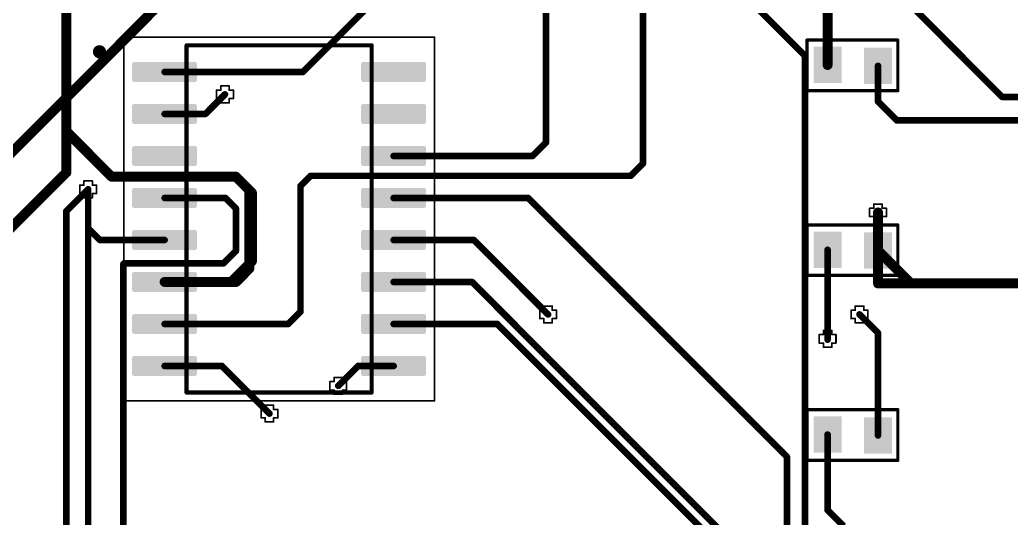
# Paper-space layout 'Лист1' of a CAD drawing. Header units: millimetres. Extents: x 20 to 579, y 6 to 381.
# Drawn here: x 165.99 to 195.99, y 309.45 to 324.51 of the extents above; entities that cross this region are included whole.
import ezdxf

# ---------------------------------------------------------------- set-up
doc = ezdxf.new("R2010")
doc.units = ezdxf.units.MM
for name, color, linetype in [('DrillDrawing', 1, 'Continuous'), ('Mechanical13', 56, 'Continuous'), ('Mechanical15', 56, 'Continuous'), ('Mechanical2', 216, 'Continuous'), ('TopLayer', 1, 'Continuous')]:
    doc.layers.add(name, color=color, linetype=linetype)

psp = doc.layouts.new('Лист1')

# ---------------------------------------------------------------- hatches: boundary and pattern name
at = {"layer": 'TopLayer'}
for points in [[(190.86, 323.699), (190.86, 322.599), (190.01, 322.599), (190.01, 323.699)], [(192.385, 323.674), (192.385, 322.574), (191.535, 322.574), (191.535, 323.674)], [(190.86, 318.111), (190.86, 317.011), (190.01, 317.011), (190.01, 318.111)], [(192.385, 318.086), (192.385, 316.986), (191.535, 316.986), (191.535, 318.086)], [(190.86, 312.523), (190.86, 311.423), (190.01, 311.423), (190.01, 312.523)], [(192.385, 312.498), (192.385, 311.398), (191.535, 311.398), (191.535, 312.498)]]:
    psp.add_hatch(color=256, dxfattribs=at).paths.add_polyline_path(points)
h = psp.add_hatch(color=256, dxfattribs=at)
edge = h.paths.add_edge_path()
edge.add_arc((169.462, 323.167), 0.0763, 90, 180)
edge.add_line((169.386, 323.167), (169.386, 322.71))
edge.add_arc((169.462, 322.71), 0.0763, 180, 270)
edge.add_line((169.462, 322.633), (171.279, 322.633))
edge.add_arc((171.279, 322.71), 0.0763, 270, 360)
edge.add_line((171.356, 322.71), (171.356, 323.167))
edge.add_arc((171.279, 323.167), 0.0763, 0, 90)
edge.add_line((171.279, 323.243), (169.462, 323.243))
h = psp.add_hatch(color=256, dxfattribs=at)
edge = h.paths.add_edge_path()
edge.add_arc((176.392, 323.167), 0.0763, 90, 180)
edge.add_line((176.316, 323.167), (176.316, 322.71))
edge.add_arc((176.392, 322.71), 0.0763, 180, 270)
edge.add_line((176.392, 322.633), (178.209, 322.633))
edge.add_arc((178.209, 322.71), 0.0763, 270, 360)
edge.add_line((178.286, 322.71), (178.286, 323.167))
edge.add_arc((178.209, 323.167), 0.0763, 0, 90)
edge.add_line((178.209, 323.243), (176.392, 323.243))
h = psp.add_hatch(color=256, dxfattribs=at)
edge = h.paths.add_edge_path()
edge.add_arc((169.462, 321.897), 0.0763, 90, 180)
edge.add_line((169.386, 321.897), (169.386, 321.44))
edge.add_arc((169.462, 321.44), 0.0763, 180, 270)
edge.add_line((169.462, 321.363), (171.279, 321.363))
edge.add_arc((171.279, 321.44), 0.0763, 270, 360)
edge.add_line((171.356, 321.44), (171.356, 321.897))
edge.add_arc((171.279, 321.897), 0.0763, 0, 90)
edge.add_line((171.279, 321.973), (169.462, 321.973))
h = psp.add_hatch(color=256, dxfattribs=at)
edge = h.paths.add_edge_path()
edge.add_arc((176.392, 321.897), 0.0763, 90, 180)
edge.add_line((176.316, 321.897), (176.316, 321.44))
edge.add_arc((176.392, 321.44), 0.0763, 180, 270)
edge.add_line((176.392, 321.363), (178.209, 321.363))
edge.add_arc((178.209, 321.44), 0.0763, 270, 360)
edge.add_line((178.286, 321.44), (178.286, 321.897))
edge.add_arc((178.209, 321.897), 0.0763, 0, 90)
edge.add_line((178.209, 321.973), (176.392, 321.973))
h = psp.add_hatch(color=256, dxfattribs=at)
edge = h.paths.add_edge_path()
edge.add_arc((169.462, 320.627), 0.0763, 90, 180)
edge.add_line((169.386, 320.627), (169.386, 320.17))
edge.add_arc((169.462, 320.17), 0.0763, 180, 270)
edge.add_line((169.462, 320.093), (171.279, 320.093))
edge.add_arc((171.279, 320.17), 0.0763, 270, 360)
edge.add_line((171.356, 320.17), (171.356, 320.627))
edge.add_arc((171.279, 320.627), 0.0763, 0, 90)
edge.add_line((171.279, 320.703), (169.462, 320.703))
h = psp.add_hatch(color=256, dxfattribs=at)
edge = h.paths.add_edge_path()
edge.add_arc((176.392, 320.627), 0.0763, 90, 180)
edge.add_line((176.316, 320.627), (176.316, 320.17))
edge.add_arc((176.392, 320.17), 0.0763, 180, 270)
edge.add_line((176.392, 320.093), (178.209, 320.093))
edge.add_arc((178.209, 320.17), 0.0763, 270, 360)
edge.add_line((178.286, 320.17), (178.286, 320.627))
edge.add_arc((178.209, 320.627), 0.0763, 0, 90)
edge.add_line((178.209, 320.703), (176.392, 320.703))
h = psp.add_hatch(color=256, dxfattribs=at)
edge = h.paths.add_edge_path()
edge.add_arc((169.462, 319.357), 0.0763, 90, 180)
edge.add_line((169.386, 319.357), (169.386, 318.9))
edge.add_arc((169.462, 318.9), 0.0763, 180, 270)
edge.add_line((169.462, 318.823), (171.279, 318.823))
edge.add_arc((171.279, 318.9), 0.0763, 270, 360)
edge.add_line((171.356, 318.9), (171.356, 319.357))
edge.add_arc((171.279, 319.357), 0.0763, 0, 90)
edge.add_line((171.279, 319.433), (169.462, 319.433))
h = psp.add_hatch(color=256, dxfattribs=at)
edge = h.paths.add_edge_path()
edge.add_arc((176.392, 319.357), 0.0763, 90, 180)
edge.add_line((176.316, 319.357), (176.316, 318.9))
edge.add_arc((176.392, 318.9), 0.0763, 180, 270)
edge.add_line((176.392, 318.823), (178.209, 318.823))
edge.add_arc((178.209, 318.9), 0.0763, 270, 360)
edge.add_line((178.286, 318.9), (178.286, 319.357))
edge.add_arc((178.209, 319.357), 0.0763, 0, 90)
edge.add_line((178.209, 319.433), (176.392, 319.433))
h = psp.add_hatch(color=256, dxfattribs=at)
edge = h.paths.add_edge_path()
edge.add_arc((169.462, 318.087), 0.0763, 90, 180)
edge.add_line((169.386, 318.087), (169.386, 317.63))
edge.add_arc((169.462, 317.63), 0.0763, 180, 270)
edge.add_line((169.462, 317.553), (171.279, 317.553))
edge.add_arc((171.279, 317.63), 0.0763, 270, 360)
edge.add_line((171.356, 317.63), (171.356, 318.087))
edge.add_arc((171.279, 318.087), 0.0763, 0, 90)
edge.add_line((171.279, 318.163), (169.462, 318.163))
h = psp.add_hatch(color=256, dxfattribs=at)
edge = h.paths.add_edge_path()
edge.add_arc((176.392, 318.087), 0.0763, 90, 180)
edge.add_line((176.316, 318.087), (176.316, 317.63))
edge.add_arc((176.392, 317.63), 0.0763, 180, 270)
edge.add_line((176.392, 317.553), (178.209, 317.553))
edge.add_arc((178.209, 317.63), 0.0763, 270, 360)
edge.add_line((178.286, 317.63), (178.286, 318.087))
edge.add_arc((178.209, 318.087), 0.0763, 0, 90)
edge.add_line((178.209, 318.163), (176.392, 318.163))
h = psp.add_hatch(color=256, dxfattribs=at)
edge = h.paths.add_edge_path()
edge.add_arc((169.462, 316.817), 0.0763, 90, 180)
edge.add_line((169.386, 316.817), (169.386, 316.36))
edge.add_arc((169.462, 316.36), 0.0763, 180, 270)
edge.add_line((169.462, 316.283), (171.279, 316.283))
edge.add_arc((171.279, 316.36), 0.0763, 270, 360)
edge.add_line((171.356, 316.36), (171.356, 316.817))
edge.add_arc((171.279, 316.817), 0.0763, 0, 90)
edge.add_line((171.279, 316.893), (169.462, 316.893))
h = psp.add_hatch(color=256, dxfattribs=at)
edge = h.paths.add_edge_path()
edge.add_arc((176.392, 316.817), 0.0763, 90, 180)
edge.add_line((176.316, 316.817), (176.316, 316.36))
edge.add_arc((176.392, 316.36), 0.0763, 180, 270)
edge.add_line((176.392, 316.283), (178.209, 316.283))
edge.add_arc((178.209, 316.36), 0.0763, 270, 360)
edge.add_line((178.286, 316.36), (178.286, 316.817))
edge.add_arc((178.209, 316.817), 0.0763, 0, 90)
edge.add_line((178.209, 316.893), (176.392, 316.893))
h = psp.add_hatch(color=256, dxfattribs=at)
edge = h.paths.add_edge_path()
edge.add_arc((169.462, 315.547), 0.0763, 90, 180)
edge.add_line((169.386, 315.547), (169.386, 315.09))
edge.add_arc((169.462, 315.09), 0.0763, 180, 270)
edge.add_line((169.462, 315.013), (171.279, 315.013))
edge.add_arc((171.279, 315.09), 0.0763, 270, 360)
edge.add_line((171.356, 315.09), (171.356, 315.547))
edge.add_arc((171.279, 315.547), 0.0763, 0, 90)
edge.add_line((171.279, 315.623), (169.462, 315.623))
h = psp.add_hatch(color=256, dxfattribs=at)
edge = h.paths.add_edge_path()
edge.add_arc((176.392, 315.547), 0.0763, 90, 180)
edge.add_line((176.316, 315.547), (176.316, 315.09))
edge.add_arc((176.392, 315.09), 0.0763, 180, 270)
edge.add_line((176.392, 315.013), (178.209, 315.013))
edge.add_arc((178.209, 315.09), 0.0763, 270, 360)
edge.add_line((178.286, 315.09), (178.286, 315.547))
edge.add_arc((178.209, 315.547), 0.0763, 0, 90)
edge.add_line((178.209, 315.623), (176.392, 315.623))
h = psp.add_hatch(color=256, dxfattribs=at)
edge = h.paths.add_edge_path()
edge.add_arc((169.462, 314.277), 0.0763, 90, 180)
edge.add_line((169.386, 314.277), (169.386, 313.82))
edge.add_arc((169.462, 313.82), 0.0763, 180, 270)
edge.add_line((169.462, 313.743), (171.279, 313.743))
edge.add_arc((171.279, 313.82), 0.0763, 270, 360)
edge.add_line((171.356, 313.82), (171.356, 314.277))
edge.add_arc((171.279, 314.277), 0.0763, 0, 90)
edge.add_line((171.279, 314.353), (169.462, 314.353))
h = psp.add_hatch(color=256, dxfattribs=at)
edge = h.paths.add_edge_path()
edge.add_arc((176.392, 314.277), 0.0763, 90, 180)
edge.add_line((176.316, 314.277), (176.316, 313.82))
edge.add_arc((176.392, 313.82), 0.0763, 180, 270)
edge.add_line((176.392, 313.743), (178.209, 313.743))
edge.add_arc((178.209, 313.82), 0.0763, 270, 360)
edge.add_line((178.286, 313.82), (178.286, 314.277))
edge.add_arc((178.209, 314.277), 0.0763, 0, 90)
edge.add_line((178.209, 314.353), (176.392, 314.353))

# ---------------------------------------------------------------- linework, layer by layer
at = {"layer": 'DrillDrawing', "const_width": 0.0508}
for points in [[(172.07, 322.387), (172.07, 322.514)], [(172.07, 322.514), (172.324, 322.514)], [(172.324, 322.387), (172.324, 322.514)], [(171.943, 322.133), (171.943, 322.387)], [(171.943, 322.387), (172.07, 322.387)], [(172.324, 322.387), (172.451, 322.387)], [(172.451, 322.133), (172.451, 322.387)], [(171.943, 322.133), (172.07, 322.133)], [(172.07, 322.006), (172.07, 322.133)], [(172.07, 322.006), (172.324, 322.006)], [(172.324, 322.133), (172.451, 322.133)], [(172.324, 322.006), (172.324, 322.133)], [(167.803, 319.263), (167.803, 319.517)], [(167.803, 319.517), (167.93, 319.517)], [(167.93, 319.517), (167.93, 319.644)], [(167.93, 319.644), (168.184, 319.644)], [(168.184, 319.517), (168.184, 319.644)], [(168.184, 319.517), (168.311, 319.517)], [(168.311, 319.263), (168.311, 319.517)], [(167.803, 319.263), (167.93, 319.263)], [(167.93, 319.136), (167.93, 319.263)], [(168.184, 319.263), (168.311, 319.263)], [(168.184, 319.136), (168.184, 319.263)], [(167.93, 319.136), (168.184, 319.136)], [(191.833, 318.817), (191.833, 318.944)], [(191.833, 318.944), (192.087, 318.944)], [(192.087, 318.817), (192.087, 318.944)], [(191.706, 318.563), (191.706, 318.817)], [(191.706, 318.817), (191.833, 318.817)], [(192.087, 318.817), (192.214, 318.817)], [(192.214, 318.563), (192.214, 318.817)], [(191.706, 318.563), (191.833, 318.563)], [(191.833, 318.436), (191.833, 318.563)], [(191.833, 318.436), (192.087, 318.436)], [(192.087, 318.563), (192.214, 318.563)], [(192.087, 318.436), (192.087, 318.563)], [(181.722, 315.479), (181.722, 315.733)], [(181.722, 315.733), (181.849, 315.733)], [(181.849, 315.733), (181.849, 315.86)], [(181.849, 315.86), (182.103, 315.86)], [(182.103, 315.733), (182.103, 315.86)], [(182.103, 315.733), (182.23, 315.733)], [(182.23, 315.479), (182.23, 315.733)], [(191.146, 315.479), (191.146, 315.733)], [(191.146, 315.733), (191.273, 315.733)], [(191.273, 315.733), (191.273, 315.86)], [(191.273, 315.86), (191.527, 315.86)], [(191.527, 315.733), (191.527, 315.86)], [(191.527, 315.733), (191.654, 315.733)], [(191.654, 315.479), (191.654, 315.733)], [(181.722, 315.479), (181.849, 315.479)], [(181.849, 315.352), (181.849, 315.479)], [(181.849, 315.352), (182.103, 315.352)], [(182.103, 315.479), (182.23, 315.479)], [(182.103, 315.352), (182.103, 315.479)], [(191.146, 315.479), (191.273, 315.479)], [(191.273, 315.352), (191.273, 315.479)], [(191.273, 315.352), (191.527, 315.352)], [(191.527, 315.479), (191.654, 315.479)], [(191.527, 315.352), (191.527, 315.479)], [(190.181, 314.742), (190.181, 314.996)], [(190.181, 314.996), (190.308, 314.996)], [(190.308, 314.996), (190.308, 315.123)], [(190.308, 315.123), (190.562, 315.123)], [(190.562, 314.996), (190.562, 315.123)], [(190.562, 314.996), (190.689, 314.996)], [(190.689, 314.742), (190.689, 314.996)], [(190.181, 314.742), (190.308, 314.742)], [(190.308, 314.615), (190.308, 314.742)], [(190.562, 314.742), (190.689, 314.742)], [(190.562, 314.615), (190.562, 314.742)], [(190.308, 314.615), (190.562, 314.615)], [(175.372, 313.32), (175.372, 313.574)], [(175.372, 313.574), (175.499, 313.574)], [(175.499, 313.574), (175.499, 313.701)], [(175.499, 313.701), (175.753, 313.701)], [(175.753, 313.574), (175.753, 313.701)], [(175.753, 313.574), (175.88, 313.574)], [(175.88, 313.32), (175.88, 313.574)], [(175.372, 313.32), (175.499, 313.32)], [(175.499, 313.193), (175.499, 313.32)], [(175.499, 313.193), (175.753, 313.193)], [(175.753, 313.32), (175.88, 313.32)], [(175.753, 313.193), (175.753, 313.32)], [(173.29, 312.481), (173.29, 312.735)], [(173.29, 312.735), (173.417, 312.735)], [(173.417, 312.735), (173.417, 312.862)], [(173.417, 312.862), (173.671, 312.862)], [(173.671, 312.735), (173.671, 312.862)], [(173.671, 312.735), (173.798, 312.735)], [(173.798, 312.481), (173.798, 312.735)], [(173.29, 312.481), (173.417, 312.481)], [(173.417, 312.354), (173.417, 312.481)], [(173.417, 312.354), (173.671, 312.354)], [(173.671, 312.481), (173.798, 312.481)], [(173.671, 312.354), (173.671, 312.481)]]:
    psp.add_lwpolyline(points, dxfattribs=at)
at = {"layer": 'DrillDrawing', "const_width": 0.0254}
for points in [[(172.058, 322.514, 1), (172.083, 322.514, 1)], [(172.058, 322.514, 1), (172.083, 322.514, 1)], [(172.312, 322.514, 1), (172.337, 322.514, 1)], [(172.312, 322.514, 1), (172.337, 322.514, 1)], [(171.931, 322.387, 1), (171.956, 322.387, 1)], [(171.931, 322.387, 1), (171.956, 322.387, 1)], [(172.058, 322.387, 1), (172.083, 322.387, 1)], [(172.058, 322.387, 1), (172.083, 322.387, 1)], [(172.312, 322.387, 1), (172.337, 322.387, 1)], [(172.312, 322.387, 1), (172.337, 322.387, 1)], [(172.439, 322.387, 1), (172.464, 322.387, 1)], [(172.439, 322.387, 1), (172.464, 322.387, 1)], [(171.931, 322.133, 1), (171.956, 322.133, 1)], [(171.931, 322.133, 1), (171.956, 322.133, 1)], [(172.058, 322.133, 1), (172.083, 322.133, 1)], [(172.058, 322.133, 1), (172.083, 322.133, 1)], [(172.058, 322.006, 1), (172.083, 322.006, 1)], [(172.058, 322.006, 1), (172.083, 322.006, 1)], [(172.312, 322.133, 1), (172.337, 322.133, 1)], [(172.312, 322.133, 1), (172.337, 322.133, 1)], [(172.312, 322.006, 1), (172.337, 322.006, 1)], [(172.312, 322.006, 1), (172.337, 322.006, 1)], [(172.439, 322.133, 1), (172.464, 322.133, 1)], [(172.439, 322.133, 1), (172.464, 322.133, 1)], [(167.791, 319.517, 1), (167.816, 319.517, 1)], [(167.791, 319.517, 1), (167.816, 319.517, 1)], [(167.918, 319.644, 1), (167.943, 319.644, 1)], [(167.918, 319.644, 1), (167.943, 319.644, 1)], [(167.918, 319.517, 1), (167.943, 319.517, 1)], [(167.918, 319.517, 1), (167.943, 319.517, 1)], [(168.172, 319.644, 1), (168.197, 319.644, 1)], [(168.172, 319.644, 1), (168.197, 319.644, 1)], [(168.172, 319.517, 1), (168.197, 319.517, 1)], [(168.172, 319.517, 1), (168.197, 319.517, 1)], [(168.299, 319.517, 1), (168.324, 319.517, 1)], [(168.299, 319.517, 1), (168.324, 319.517, 1)], [(167.791, 319.263, 1), (167.816, 319.263, 1)], [(167.791, 319.263, 1), (167.816, 319.263, 1)], [(167.918, 319.263, 1), (167.943, 319.263, 1)], [(167.918, 319.263, 1), (167.943, 319.263, 1)], [(168.172, 319.263, 1), (168.197, 319.263, 1)], [(168.172, 319.263, 1), (168.197, 319.263, 1)], [(168.299, 319.263, 1), (168.324, 319.263, 1)], [(168.299, 319.263, 1), (168.324, 319.263, 1)], [(167.918, 319.136, 1), (167.943, 319.136, 1)], [(167.918, 319.136, 1), (167.943, 319.136, 1)], [(168.172, 319.136, 1), (168.197, 319.136, 1)], [(168.172, 319.136, 1), (168.197, 319.136, 1)], [(191.82, 318.944, 1), (191.845, 318.944, 1)], [(191.82, 318.944, 1), (191.845, 318.944, 1)], [(192.074, 318.944, 1), (192.099, 318.944, 1)], [(192.074, 318.944, 1), (192.099, 318.944, 1)], [(191.693, 318.817, 1), (191.718, 318.817, 1)], [(191.693, 318.817, 1), (191.718, 318.817, 1)], [(191.82, 318.817, 1), (191.845, 318.817, 1)], [(191.82, 318.817, 1), (191.845, 318.817, 1)], [(192.074, 318.817, 1), (192.099, 318.817, 1)], [(192.074, 318.817, 1), (192.099, 318.817, 1)], [(192.201, 318.817, 1), (192.226, 318.817, 1)], [(192.201, 318.817, 1), (192.226, 318.817, 1)], [(191.693, 318.563, 1), (191.718, 318.563, 1)], [(191.693, 318.563, 1), (191.718, 318.563, 1)], [(191.82, 318.563, 1), (191.845, 318.563, 1)], [(191.82, 318.563, 1), (191.845, 318.563, 1)], [(191.82, 318.436, 1), (191.845, 318.436, 1)], [(191.82, 318.436, 1), (191.845, 318.436, 1)], [(192.074, 318.563, 1), (192.099, 318.563, 1)], [(192.074, 318.563, 1), (192.099, 318.563, 1)], [(192.074, 318.436, 1), (192.099, 318.436, 1)], [(192.074, 318.436, 1), (192.099, 318.436, 1)], [(192.201, 318.563, 1), (192.226, 318.563, 1)], [(192.201, 318.563, 1), (192.226, 318.563, 1)], [(181.71, 315.733, 1), (181.735, 315.733, 1)], [(181.71, 315.733, 1), (181.735, 315.733, 1)], [(181.837, 315.86, 1), (181.862, 315.86, 1)], [(181.837, 315.86, 1), (181.862, 315.86, 1)], [(181.837, 315.733, 1), (181.862, 315.733, 1)], [(181.837, 315.733, 1), (181.862, 315.733, 1)], [(182.091, 315.86, 1), (182.116, 315.86, 1)], [(182.091, 315.86, 1), (182.116, 315.86, 1)], [(182.091, 315.733, 1), (182.116, 315.733, 1)], [(182.091, 315.733, 1), (182.116, 315.733, 1)], [(182.218, 315.733, 1), (182.243, 315.733, 1)], [(182.218, 315.733, 1), (182.243, 315.733, 1)], [(191.133, 315.733, 1), (191.159, 315.733, 1)], [(191.133, 315.733, 1), (191.159, 315.733, 1)], [(191.26, 315.86, 1), (191.286, 315.86, 1)], [(191.26, 315.86, 1), (191.286, 315.86, 1)], [(191.26, 315.733, 1), (191.286, 315.733, 1)], [(191.26, 315.733, 1), (191.286, 315.733, 1)], [(191.514, 315.86, 1), (191.54, 315.86, 1)], [(191.514, 315.86, 1), (191.54, 315.86, 1)], [(191.514, 315.733, 1), (191.54, 315.733, 1)], [(191.514, 315.733, 1), (191.54, 315.733, 1)], [(191.641, 315.733, 1), (191.667, 315.733, 1)], [(191.641, 315.733, 1), (191.667, 315.733, 1)], [(181.71, 315.479, 1), (181.735, 315.479, 1)], [(181.71, 315.479, 1), (181.735, 315.479, 1)], [(181.837, 315.479, 1), (181.862, 315.479, 1)], [(181.837, 315.479, 1), (181.862, 315.479, 1)], [(181.837, 315.352, 1), (181.862, 315.352, 1)], [(181.837, 315.352, 1), (181.862, 315.352, 1)], [(182.091, 315.479, 1), (182.116, 315.479, 1)], [(182.091, 315.479, 1), (182.116, 315.479, 1)], [(182.091, 315.352, 1), (182.116, 315.352, 1)], [(182.091, 315.352, 1), (182.116, 315.352, 1)], [(182.218, 315.479, 1), (182.243, 315.479, 1)], [(182.218, 315.479, 1), (182.243, 315.479, 1)], [(191.133, 315.479, 1), (191.159, 315.479, 1)], [(191.133, 315.479, 1), (191.159, 315.479, 1)], [(191.26, 315.479, 1), (191.286, 315.479, 1)], [(191.26, 315.479, 1), (191.286, 315.479, 1)], [(191.26, 315.352, 1), (191.286, 315.352, 1)], [(191.26, 315.352, 1), (191.286, 315.352, 1)], [(191.514, 315.479, 1), (191.54, 315.479, 1)], [(191.514, 315.479, 1), (191.54, 315.479, 1)], [(191.514, 315.352, 1), (191.54, 315.352, 1)], [(191.514, 315.352, 1), (191.54, 315.352, 1)], [(191.641, 315.479, 1), (191.667, 315.479, 1)], [(191.641, 315.479, 1), (191.667, 315.479, 1)], [(190.168, 314.996, 1), (190.193, 314.996, 1)], [(190.168, 314.996, 1), (190.193, 314.996, 1)], [(190.295, 315.123, 1), (190.32, 315.123, 1)], [(190.295, 315.123, 1), (190.32, 315.123, 1)], [(190.295, 314.996, 1), (190.32, 314.996, 1)], [(190.295, 314.996, 1), (190.32, 314.996, 1)], [(190.549, 315.123, 1), (190.574, 315.123, 1)], [(190.549, 315.123, 1), (190.574, 315.123, 1)], [(190.549, 314.996, 1), (190.574, 314.996, 1)], [(190.549, 314.996, 1), (190.574, 314.996, 1)], [(190.676, 314.996, 1), (190.701, 314.996, 1)], [(190.676, 314.996, 1), (190.701, 314.996, 1)], [(190.168, 314.742, 1), (190.193, 314.742, 1)], [(190.168, 314.742, 1), (190.193, 314.742, 1)], [(190.295, 314.742, 1), (190.32, 314.742, 1)], [(190.295, 314.742, 1), (190.32, 314.742, 1)], [(190.549, 314.742, 1), (190.574, 314.742, 1)], [(190.549, 314.742, 1), (190.574, 314.742, 1)], [(190.676, 314.742, 1), (190.701, 314.742, 1)], [(190.676, 314.742, 1), (190.701, 314.742, 1)], [(190.295, 314.615, 1), (190.32, 314.615, 1)], [(190.295, 314.615, 1), (190.32, 314.615, 1)], [(190.549, 314.615, 1), (190.574, 314.615, 1)], [(190.549, 314.615, 1), (190.574, 314.615, 1)], [(175.36, 313.574, 1), (175.385, 313.574, 1)], [(175.36, 313.574, 1), (175.385, 313.574, 1)], [(175.487, 313.701, 1), (175.512, 313.701, 1)], [(175.487, 313.701, 1), (175.512, 313.701, 1)], [(175.487, 313.574, 1), (175.512, 313.574, 1)], [(175.487, 313.574, 1), (175.512, 313.574, 1)], [(175.741, 313.701, 1), (175.766, 313.701, 1)], [(175.741, 313.701, 1), (175.766, 313.701, 1)], [(175.741, 313.574, 1), (175.766, 313.574, 1)], [(175.741, 313.574, 1), (175.766, 313.574, 1)], [(175.868, 313.574, 1), (175.893, 313.574, 1)], [(175.868, 313.574, 1), (175.893, 313.574, 1)], [(175.36, 313.32, 1), (175.385, 313.32, 1)], [(175.36, 313.32, 1), (175.385, 313.32, 1)], [(175.487, 313.32, 1), (175.512, 313.32, 1)], [(175.487, 313.32, 1), (175.512, 313.32, 1)], [(175.487, 313.193, 1), (175.512, 313.193, 1)], [(175.487, 313.193, 1), (175.512, 313.193, 1)], [(175.741, 313.32, 1), (175.766, 313.32, 1)], [(175.741, 313.32, 1), (175.766, 313.32, 1)], [(175.741, 313.193, 1), (175.766, 313.193, 1)], [(175.741, 313.193, 1), (175.766, 313.193, 1)], [(175.868, 313.32, 1), (175.893, 313.32, 1)], [(175.868, 313.32, 1), (175.893, 313.32, 1)], [(173.277, 312.735, 1), (173.302, 312.735, 1)], [(173.277, 312.735, 1), (173.302, 312.735, 1)], [(173.404, 312.862, 1), (173.429, 312.862, 1)], [(173.404, 312.862, 1), (173.429, 312.862, 1)], [(173.404, 312.735, 1), (173.429, 312.735, 1)], [(173.404, 312.735, 1), (173.429, 312.735, 1)], [(173.658, 312.862, 1), (173.683, 312.862, 1)], [(173.658, 312.862, 1), (173.683, 312.862, 1)], [(173.658, 312.735, 1), (173.683, 312.735, 1)], [(173.658, 312.735, 1), (173.683, 312.735, 1)], [(173.785, 312.735, 1), (173.81, 312.735, 1)], [(173.785, 312.735, 1), (173.81, 312.735, 1)], [(173.277, 312.481, 1), (173.302, 312.481, 1)], [(173.277, 312.481, 1), (173.302, 312.481, 1)], [(173.404, 312.481, 1), (173.429, 312.481, 1)], [(173.404, 312.481, 1), (173.429, 312.481, 1)], [(173.404, 312.354, 1), (173.429, 312.354, 1)], [(173.404, 312.354, 1), (173.429, 312.354, 1)], [(173.658, 312.481, 1), (173.683, 312.481, 1)], [(173.658, 312.481, 1), (173.683, 312.481, 1)], [(173.658, 312.354, 1), (173.683, 312.354, 1)], [(173.658, 312.354, 1), (173.683, 312.354, 1)], [(173.785, 312.481, 1), (173.81, 312.481, 1)], [(173.785, 312.481, 1), (173.81, 312.481, 1)]]:
    psp.add_lwpolyline(points, format="xyb", close=True, dxfattribs=at)
at = {"layer": 'Mechanical13'}
for points, const_width in [([(168.501, 323.548, 1), (168.301, 323.548, 1)], 0.2), ([(171.004, 323.743, 1), (171.067, 323.743, 1)], 0.0635), ([(171.004, 323.743, 1), (171.067, 323.743, 1)], 0.0635), ([(176.604, 323.743, 1), (176.667, 323.743, 1)], 0.0635), ([(176.604, 323.743, 1), (176.667, 323.743, 1)], 0.0635), ([(168.251, 323.548, 1), (168.351, 323.548, 1)], 0.1), ([(168.451, 323.548, 1), (168.551, 323.548, 1)], 0.1), ([(171.004, 313.243, 1), (171.067, 313.243, 1)], 0.0635), ([(171.004, 313.243, 1), (171.067, 313.243, 1)], 0.0635), ([(176.604, 313.243, 1), (176.667, 313.243, 1)], 0.0635), ([(176.604, 313.243, 1), (176.667, 313.243, 1)], 0.0635)]:
    psp.add_lwpolyline(points, format="xyb", close=True, dxfattribs=dict(at, const_width=const_width))
at = {"layer": 'Mechanical13', "const_width": 0.127}
for points in [[(171.036, 313.243), (171.036, 323.743)], [(171.036, 323.743), (176.636, 323.743)], [(176.636, 313.243), (176.636, 323.743)], [(171.036, 313.243), (176.636, 313.243)]]:
    psp.add_lwpolyline(points, dxfattribs=at)
at = {"layer": 'Mechanical15', "const_width": 0.05}
for points in [[(169.136, 312.994), (169.136, 323.993)], [(169.136, 323.993), (178.536, 323.993)], [(178.536, 312.994), (178.536, 323.993)], [(169.136, 312.994), (178.536, 312.994)]]:
    psp.add_lwpolyline(points, dxfattribs=at)
at = {"layer": 'Mechanical15', "const_width": 0.025}
for points in [[(169.123, 323.993, 1), (169.148, 323.993, 1)], [(169.123, 323.993, 1), (169.148, 323.993, 1)], [(178.523, 323.993, 1), (178.548, 323.993, 1)], [(178.523, 323.993, 1), (178.548, 323.993, 1)], [(169.123, 312.994, 1), (169.148, 312.994, 1)], [(169.123, 312.994, 1), (169.148, 312.994, 1)], [(178.523, 312.994, 1), (178.548, 312.994, 1)], [(178.523, 312.994, 1), (178.548, 312.994, 1)]]:
    psp.add_lwpolyline(points, format="xyb", close=True, dxfattribs=at)
at = {"layer": 'Mechanical2', "const_width": 0.1}
for points in [[(189.81, 322.374), (189.81, 323.9)], [(189.81, 323.9), (192.56, 323.9)], [(192.56, 322.374), (192.56, 323.9)], [(189.81, 322.374), (192.56, 322.374)], [(189.81, 316.786), (189.81, 318.312)], [(189.81, 318.312), (192.56, 318.312)], [(192.56, 316.786), (192.56, 318.312)], [(189.81, 316.786), (192.56, 316.786)], [(189.81, 311.198), (189.81, 312.724)], [(189.81, 312.724), (192.56, 312.724)], [(192.56, 311.198), (192.56, 312.724)], [(189.81, 311.198), (192.56, 311.198)]]:
    psp.add_lwpolyline(points, dxfattribs=at)
at = {"layer": 'Mechanical2', "const_width": 0.05}
for points in [[(189.785, 323.9, 1), (189.835, 323.9, 1)], [(189.785, 323.9, 1), (189.835, 323.9, 1)], [(192.535, 323.9, 1), (192.585, 323.9, 1)], [(192.535, 323.9, 1), (192.585, 323.9, 1)], [(189.785, 322.374, 1), (189.835, 322.374, 1)], [(189.785, 322.374, 1), (189.835, 322.374, 1)], [(192.535, 322.374, 1), (192.585, 322.374, 1)], [(192.535, 322.374, 1), (192.585, 322.374, 1)], [(189.785, 318.312, 1), (189.835, 318.312, 1)], [(189.785, 318.312, 1), (189.835, 318.312, 1)], [(192.535, 318.312, 1), (192.585, 318.312, 1)], [(192.535, 318.312, 1), (192.585, 318.312, 1)], [(189.785, 316.786, 1), (189.835, 316.786, 1)], [(189.785, 316.786, 1), (189.835, 316.786, 1)], [(192.535, 316.786, 1), (192.585, 316.786, 1)], [(192.535, 316.786, 1), (192.585, 316.786, 1)], [(189.785, 312.724, 1), (189.835, 312.724, 1)], [(189.785, 312.724, 1), (189.835, 312.724, 1)], [(192.535, 312.724, 1), (192.585, 312.724, 1)], [(192.535, 312.724, 1), (192.585, 312.724, 1)], [(189.785, 311.198, 1), (189.835, 311.198, 1)], [(189.785, 311.198, 1), (189.835, 311.198, 1)], [(192.535, 311.198, 1), (192.585, 311.198, 1)], [(192.535, 311.198, 1), (192.585, 311.198, 1)]]:
    psp.add_lwpolyline(points, format="xyb", close=True, dxfattribs=at)
at = {"layer": 'TopLayer'}
for points, const_width in [([(167.403, 322.165), (173.061, 327.823)], 0.3), ([(167.397, 322.159), (167.397, 327.467)], 0.3), ([(167.403, 322.165), (167.403, 327.473)], 0.3), ([(174.56, 322.938), (178.987, 327.366)], 0.2), ([(185.812, 327.366), (189.749, 323.429)], 0.2), ([(190.435, 323.149), (190.435, 327.29)], 0.3), ([(181.91, 320.8), (181.91, 326.202)], 0.2), ([(184.847, 320.165), (184.847, 326.197)], 0.2), ([(191.959, 325.943), (195.718, 322.184)], 0.2), ([(189.749, 308.9), (189.749, 323.429)], 0.2), ([(191.96, 322.044), (191.96, 323.124)], 0.2), ([(170.371, 322.938), (174.56, 322.938)], 0.2), ([(155.23, 309.992), (167.397, 322.159)], 0.3), ([(167.397, 322.159), (167.403, 322.165)], 0.3), ([(167.397, 321.143), (167.397, 322.159)], 0.3), ([(167.403, 321.137), (167.403, 322.165)], 0.3), ([(171.605, 321.668), (172.197, 322.26)], 0.2), ([(195.718, 322.184), (211.567, 322.184)], 0.2), ([(191.96, 322.044), (192.53, 321.473)], 0.2), ([(170.371, 321.668), (171.605, 321.668)], 0.2), ([(192.53, 321.473), (213.701, 321.473)], 0.2), ([(167.397, 321.143), (167.403, 321.137)], 0.3), ([(167.397, 319.898), (167.397, 321.143)], 0.3), ([(167.403, 321.137), (168.768, 319.771)], 0.3), ([(167.403, 321.137), (167.403, 321.137)], 0.3), ([(167.403, 321.137), (168.768, 319.771)], 0.3), ([(181.508, 320.398), (181.91, 320.8)], 0.2), ([(177.301, 320.398), (181.508, 320.398)], 0.2), ([(184.478, 319.797), (184.847, 320.165)], 0.2), ([(155.23, 307.732), (167.397, 319.898)], 0.3), ([(168.768, 319.771), (168.768, 319.771)], 0.3), ([(168.768, 319.771), (172.528, 319.771)], 0.3), ([(172.528, 319.771), (172.934, 319.365)], 0.3), ([(174.483, 319.492), (174.788, 319.797)], 0.2), ([(174.788, 319.797), (184.478, 319.797)], 0.2), ([(172.934, 319.365), (173.014, 319.285)], 0.3), ([(172.934, 317.135), (172.934, 319.365)], 0.3), ([(174.483, 315.687), (174.483, 319.492)], 0.2), ([(167.397, 318.73), (168.057, 319.39)], 0.2), ([(168.057, 318.214), (168.057, 319.39)], 0.2), ([(170.371, 319.128), (172.21, 319.128)], 0.2), ([(172.21, 319.128), (172.528, 318.811)], 0.2), ([(173.014, 317.215), (173.014, 319.285)], 0.3), ([(177.301, 319.128), (181.375, 319.128)], 0.2), ([(181.375, 319.128), (189.203, 311.3)], 0.2), ([(172.528, 317.523), (172.528, 318.811)], 0.2), ([(167.397, 299.553), (167.397, 318.73)], 0.2), ([(191.96, 317.536), (191.96, 318.69)], 0.3), ([(168.057, 298.892), (168.057, 318.214)], 0.2), ([(168.057, 318.214), (168.413, 317.858)], 0.2), ([(168.413, 317.858), (170.371, 317.858)], 0.2), ([(177.301, 317.858), (179.724, 317.858)], 0.2), ([(179.724, 317.858), (181.976, 315.606)], 0.2), ([(172.159, 317.155), (172.528, 317.523)], 0.2), ([(190.435, 314.869), (190.435, 317.561)], 0.2), ([(191.96, 317.536), (192.951, 316.545)], 0.3), ([(191.96, 316.545), (191.96, 317.536)], 0.3), ([(169.124, 317.13), (169.149, 317.155)], 0.2), ([(169.124, 302.974), (169.124, 317.13)], 0.2), ([(169.149, 317.155), (172.159, 317.155)], 0.2), ([(172.388, 316.588), (172.934, 317.135)], 0.3), ([(172.533, 316.588), (172.934, 316.99)], 0.3), ([(172.934, 317.135), (173.014, 317.215)], 0.3), ([(172.934, 316.99), (172.934, 317.135)], 0.3), ([(170.371, 316.588), (172.388, 316.588)], 0.3), ([(172.388, 316.588), (172.533, 316.588)], 0.3), ([(177.301, 316.588), (179.673, 316.588)], 0.2), ([(179.673, 316.588), (188.961, 307.3)], 0.2), ([(191.96, 316.545), (192.951, 316.545)], 0.3), ([(192.951, 316.545), (198.613, 316.545)], 0.3), ([(174.115, 315.318), (174.483, 315.687)], 0.2), ([(191.4, 315.606), (191.96, 315.046)], 0.2), ([(170.371, 315.318), (174.115, 315.318)], 0.2), ([(177.301, 315.318), (180.435, 315.318)], 0.2), ([(180.435, 315.318), (187.742, 308.011)], 0.2), ([(191.96, 311.948), (191.96, 315.046)], 0.2), ([(190.435, 314.844), (190.435, 314.869)], 0.2), ([(170.371, 314.048), (172.104, 314.048)], 0.2), ([(172.104, 314.048), (173.544, 312.608)], 0.2), ([(175.626, 313.447), (176.228, 314.048)], 0.2), ([(176.228, 314.048), (177.301, 314.048)], 0.2), ([(190.435, 309.687), (190.435, 311.973)], 0.2), ([(189.203, 308.735), (189.203, 311.3)], 0.2), ([(190.435, 309.687), (190.917, 309.205)], 0.2)]:
    psp.add_lwpolyline(points, dxfattribs=dict(at, const_width=const_width))
for points, const_width in [([(189.699, 323.429, 1), (189.799, 323.429, 1)], 0.1), ([(189.699, 323.429, 1), (189.799, 323.429, 1)], 0.1), ([(190.36, 323.149, 1), (190.51, 323.149, 1)], 0.15), ([(191.91, 323.124, 1), (192.01, 323.124, 1)], 0.1), ([(170.321, 322.938, 1), (170.421, 322.938, 1)], 0.1), ([(174.51, 322.938, 1), (174.61, 322.938, 1)], 0.1), ([(174.51, 322.938, 1), (174.61, 322.938, 1)], 0.1), ([(167.322, 322.159, 1), (167.472, 322.159, 1)], 0.15), ([(167.322, 322.159, 1), (167.472, 322.159, 1)], 0.15), ([(167.322, 322.159, 1), (167.472, 322.159, 1)], 0.15), ([(167.322, 322.159, 1), (167.472, 322.159, 1)], 0.15), ([(167.328, 322.165, 1), (167.478, 322.165, 1)], 0.15), ([(167.328, 322.165, 1), (167.478, 322.165, 1)], 0.15), ([(167.328, 322.165, 1), (167.478, 322.165, 1)], 0.15), ([(167.328, 322.165, 1), (167.478, 322.165, 1)], 0.15), ([(172.147, 322.26, 1), (172.247, 322.26, 1)], 0.1), ([(195.668, 322.184, 1), (195.768, 322.184, 1)], 0.1), ([(195.668, 322.184, 1), (195.768, 322.184, 1)], 0.1), ([(191.91, 322.044, 1), (192.01, 322.044, 1)], 0.1), ([(191.91, 322.044, 1), (192.01, 322.044, 1)], 0.1), ([(170.321, 321.668, 1), (170.421, 321.668, 1)], 0.1), ([(171.555, 321.668, 1), (171.655, 321.668, 1)], 0.1), ([(171.555, 321.668, 1), (171.655, 321.668, 1)], 0.1), ([(192.48, 321.473, 1), (192.58, 321.473, 1)], 0.1), ([(192.48, 321.473, 1), (192.58, 321.473, 1)], 0.1), ([(167.322, 321.143, 1), (167.472, 321.143, 1)], 0.15), ([(167.322, 321.143, 1), (167.472, 321.143, 1)], 0.15), ([(167.322, 321.143, 1), (167.472, 321.143, 1)], 0.15), ([(167.328, 321.137, 1), (167.478, 321.137, 1)], 0.15), ([(167.328, 321.137, 1), (167.478, 321.137, 1)], 0.15), ([(167.328, 321.137, 1), (167.478, 321.137, 1)], 0.15), ([(167.328, 321.137, 1), (167.478, 321.137, 1)], 0.15), ([(167.328, 321.137, 1), (167.478, 321.137, 1)], 0.15), ([(167.328, 321.137, 1), (167.478, 321.137, 1)], 0.15), ([(181.86, 320.8, 1), (181.96, 320.8, 1)], 0.1), ([(181.86, 320.8, 1), (181.96, 320.8, 1)], 0.1), ([(177.251, 320.398, 1), (177.351, 320.398, 1)], 0.1), ([(181.458, 320.398, 1), (181.558, 320.398, 1)], 0.1), ([(181.458, 320.398, 1), (181.558, 320.398, 1)], 0.1), ([(184.797, 320.165, 1), (184.897, 320.165, 1)], 0.1), ([(184.797, 320.165, 1), (184.897, 320.165, 1)], 0.1), ([(167.322, 319.898, 1), (167.472, 319.898, 1)], 0.15), ([(167.322, 319.898, 1), (167.472, 319.898, 1)], 0.15), ([(168.693, 319.771, 1), (168.843, 319.771, 1)], 0.15), ([(168.693, 319.771, 1), (168.843, 319.771, 1)], 0.15), ([(168.693, 319.771, 1), (168.843, 319.771, 1)], 0.15), ([(168.693, 319.771, 1), (168.843, 319.771, 1)], 0.15), ([(168.693, 319.771, 1), (168.843, 319.771, 1)], 0.15), ([(172.453, 319.771, 1), (172.603, 319.771, 1)], 0.15), ([(172.453, 319.771, 1), (172.603, 319.771, 1)], 0.15), ([(174.738, 319.797, 1), (174.838, 319.797, 1)], 0.1), ([(174.738, 319.797, 1), (174.838, 319.797, 1)], 0.1), ([(184.428, 319.797, 1), (184.528, 319.797, 1)], 0.1), ([(184.428, 319.797, 1), (184.528, 319.797, 1)], 0.1), ([(172.859, 319.365, 1), (173.009, 319.365, 1)], 0.15), ([(172.859, 319.365, 1), (173.009, 319.365, 1)], 0.15), ([(172.859, 319.365, 1), (173.009, 319.365, 1)], 0.15), ([(174.433, 319.492, 1), (174.533, 319.492, 1)], 0.1), ([(174.433, 319.492, 1), (174.533, 319.492, 1)], 0.1), ([(168.007, 319.39, 1), (168.107, 319.39, 1)], 0.1), ([(168.007, 319.39, 1), (168.107, 319.39, 1)], 0.1), ([(170.321, 319.128, 1), (170.421, 319.128, 1)], 0.1), ([(172.16, 319.128, 1), (172.26, 319.128, 1)], 0.1), ([(172.16, 319.128, 1), (172.26, 319.128, 1)], 0.1), ([(172.939, 319.285, 1), (173.089, 319.285, 1)], 0.15), ([(172.939, 319.285, 1), (173.089, 319.285, 1)], 0.15), ([(177.251, 319.128, 1), (177.351, 319.128, 1)], 0.1), ([(181.325, 319.128, 1), (181.425, 319.128, 1)], 0.1), ([(181.325, 319.128, 1), (181.425, 319.128, 1)], 0.1), ([(172.478, 318.811, 1), (172.578, 318.811, 1)], 0.1), ([(172.478, 318.811, 1), (172.578, 318.811, 1)], 0.1), ([(167.347, 318.73, 1), (167.447, 318.73, 1)], 0.1), ([(167.347, 318.73, 1), (167.447, 318.73, 1)], 0.1), ([(191.885, 318.69, 1), (192.035, 318.69, 1)], 0.15), ([(168.007, 318.214, 1), (168.107, 318.214, 1)], 0.1), ([(168.007, 318.214, 1), (168.107, 318.214, 1)], 0.1), ([(168.007, 318.214, 1), (168.107, 318.214, 1)], 0.1), ([(168.363, 317.858, 1), (168.463, 317.858, 1)], 0.1), ([(168.363, 317.858, 1), (168.463, 317.858, 1)], 0.1), ([(170.321, 317.858, 1), (170.421, 317.858, 1)], 0.1), ([(177.251, 317.858, 1), (177.351, 317.858, 1)], 0.1), ([(179.674, 317.858, 1), (179.774, 317.858, 1)], 0.1), ([(179.674, 317.858, 1), (179.774, 317.858, 1)], 0.1), ([(172.478, 317.523, 1), (172.578, 317.523, 1)], 0.1), ([(172.478, 317.523, 1), (172.578, 317.523, 1)], 0.1), ([(190.385, 317.561, 1), (190.485, 317.561, 1)], 0.1), ([(191.885, 317.536, 1), (192.035, 317.536, 1)], 0.15), ([(191.885, 317.536, 1), (192.035, 317.536, 1)], 0.15), ([(191.885, 317.536, 1), (192.035, 317.536, 1)], 0.15), ([(169.074, 317.13, 1), (169.174, 317.13, 1)], 0.1), ([(169.074, 317.13, 1), (169.174, 317.13, 1)], 0.1), ([(169.099, 317.155, 1), (169.199, 317.155, 1)], 0.1), ([(169.099, 317.155, 1), (169.199, 317.155, 1)], 0.1), ([(172.109, 317.155, 1), (172.209, 317.155, 1)], 0.1), ([(172.109, 317.155, 1), (172.209, 317.155, 1)], 0.1), ([(172.859, 317.135, 1), (173.009, 317.135, 1)], 0.15), ([(172.859, 317.135, 1), (173.009, 317.135, 1)], 0.15), ([(172.859, 317.135, 1), (173.009, 317.135, 1)], 0.15), ([(172.859, 317.135, 1), (173.009, 317.135, 1)], 0.15), ([(172.859, 316.99, 1), (173.009, 316.99, 1)], 0.15), ([(172.859, 316.99, 1), (173.009, 316.99, 1)], 0.15), ([(172.939, 317.215, 1), (173.089, 317.215, 1)], 0.15), ([(172.939, 317.215, 1), (173.089, 317.215, 1)], 0.15), ([(170.296, 316.588, 1), (170.446, 316.588, 1)], 0.15), ([(172.313, 316.588, 1), (172.463, 316.588, 1)], 0.15), ([(172.313, 316.588, 1), (172.463, 316.588, 1)], 0.15), ([(172.313, 316.588, 1), (172.463, 316.588, 1)], 0.15), ([(172.458, 316.588, 1), (172.608, 316.588, 1)], 0.15), ([(172.458, 316.588, 1), (172.608, 316.588, 1)], 0.15), ([(177.251, 316.588, 1), (177.351, 316.588, 1)], 0.1), ([(179.623, 316.588, 1), (179.723, 316.588, 1)], 0.1), ([(179.623, 316.588, 1), (179.723, 316.588, 1)], 0.1), ([(191.885, 316.545, 1), (192.035, 316.545, 1)], 0.15), ([(191.885, 316.545, 1), (192.035, 316.545, 1)], 0.15), ([(192.876, 316.545, 1), (193.026, 316.545, 1)], 0.15), ([(192.876, 316.545, 1), (193.026, 316.545, 1)], 0.15), ([(192.876, 316.545, 1), (193.026, 316.545, 1)], 0.15), ([(174.433, 315.687, 1), (174.533, 315.687, 1)], 0.1), ([(174.433, 315.687, 1), (174.533, 315.687, 1)], 0.1), ([(181.926, 315.606, 1), (182.026, 315.606, 1)], 0.1), ([(191.35, 315.606, 1), (191.45, 315.606, 1)], 0.1), ([(170.321, 315.318, 1), (170.421, 315.318, 1)], 0.1), ([(174.065, 315.318, 1), (174.165, 315.318, 1)], 0.1), ([(174.065, 315.318, 1), (174.165, 315.318, 1)], 0.1), ([(177.251, 315.318, 1), (177.351, 315.318, 1)], 0.1), ([(180.385, 315.318, 1), (180.485, 315.318, 1)], 0.1), ([(180.385, 315.318, 1), (180.485, 315.318, 1)], 0.1), ([(191.91, 315.046, 1), (192.01, 315.046, 1)], 0.1), ([(191.91, 315.046, 1), (192.01, 315.046, 1)], 0.1), ([(190.385, 314.869, 1), (190.485, 314.869, 1)], 0.1), ([(190.385, 314.869, 1), (190.485, 314.869, 1)], 0.1), ([(190.385, 314.844, 1), (190.485, 314.844, 1)], 0.1), ([(170.321, 314.048, 1), (170.421, 314.048, 1)], 0.1), ([(172.054, 314.048, 1), (172.154, 314.048, 1)], 0.1), ([(172.054, 314.048, 1), (172.154, 314.048, 1)], 0.1), ([(176.178, 314.048, 1), (176.278, 314.048, 1)], 0.1), ([(176.178, 314.048, 1), (176.278, 314.048, 1)], 0.1), ([(177.251, 314.048, 1), (177.351, 314.048, 1)], 0.1), ([(175.576, 313.447, 1), (175.676, 313.447, 1)], 0.1), ([(173.494, 312.608, 1), (173.594, 312.608, 1)], 0.1), ([(190.385, 311.973, 1), (190.485, 311.973, 1)], 0.1), ([(191.91, 311.948, 1), (192.01, 311.948, 1)], 0.1), ([(189.153, 311.3, 1), (189.253, 311.3, 1)], 0.1), ([(189.153, 311.3, 1), (189.253, 311.3, 1)], 0.1), ([(190.385, 309.687, 1), (190.485, 309.687, 1)], 0.1), ([(190.385, 309.687, 1), (190.485, 309.687, 1)], 0.1)]:
    psp.add_lwpolyline(points, format="xyb", close=True, dxfattribs=dict(at, const_width=const_width))

doc.saveas('drawing.dxf')
